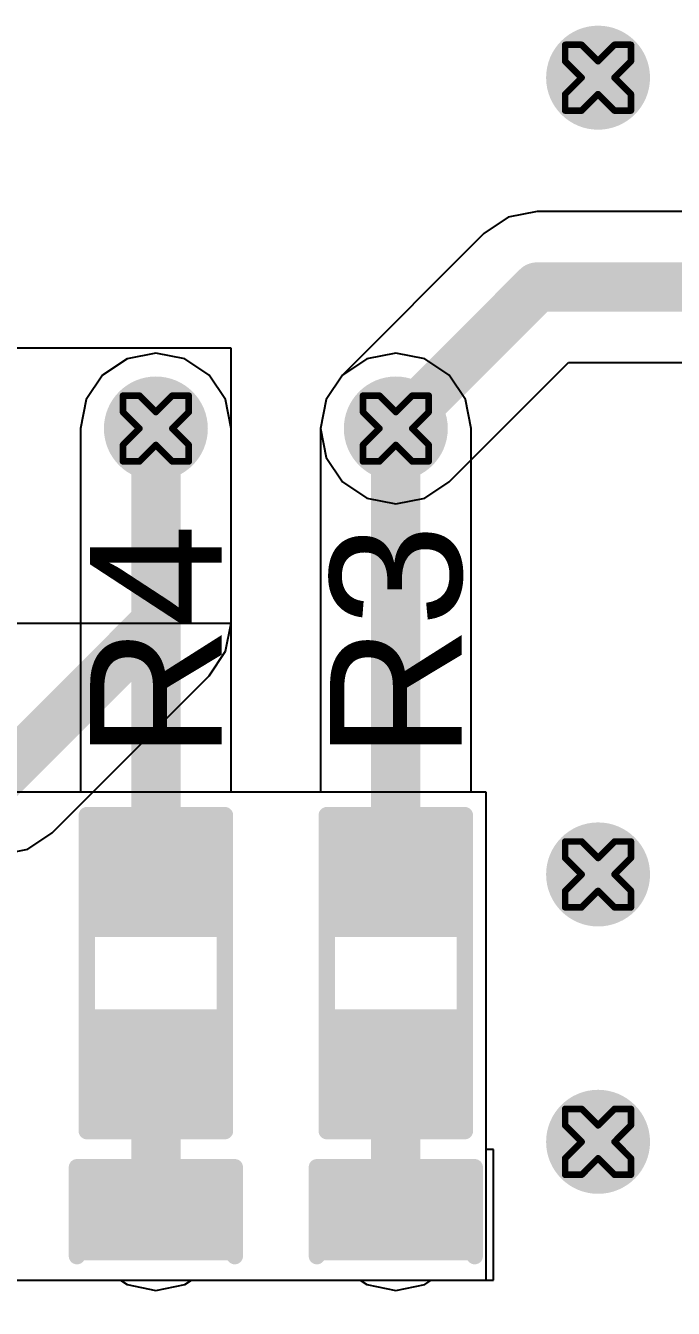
# Model space of a CAD drawing. Header units: inches. Extents: x -14 to 338, y 0 to 125.
# Drawn here: x 138.35 to 143.36, y 6.25 to 16.15 of the extents above; entities that cross this region are included whole.
import ezdxf

# ---------------------------------------------------------------- set-up
doc = ezdxf.new("R2010")
doc.units = ezdxf.units.IN
for name, color, linetype in [('Bottom Layer', 5, 'Continuous'), ('Bottom Solder', 6, 'Continuous'), ('Drill Drawing', 1, 'Continuous'), ('Top Layer', 1, 'Continuous'), ('Top Overlay', 2, 'Continuous'), ('Top Paste', 8, 'Continuous'), ('Top Solder', 216, 'Continuous'), ('Via Holes', 16, 'Continuous')]:
    doc.layers.add(name, color=color, linetype=linetype)
doc.styles.add('Arial', font='', dxfattribs={"height": 0.2})
doc.styles.get('Arial').set_extended_font_data('Arial')

# ---------------------------------------------------------------- blocks, each defined once
blk = doc.blocks.new('R___0603_9')
at = {"layer": 'Top Layer'}
for points in [[(-0.3809999999999999, 0.4445), (-0.3809999999999999, -0.4445), (-1.143, -0.4445), (-1.143, 0.4445)], [(1.143, 0.4445), (1.143, -0.4445), (0.3809999999999999, -0.4445), (0.3809999999999999, 0.4445)]]:
    blk.add_hatch(color=1, dxfattribs=at).paths.add_polyline_path(points)
at = {"layer": 'Top Paste'}
for points in [[(-0.3809999999999999, 0.4445), (-0.3809999999999999, -0.4445), (-1.143, -0.4445), (-1.143, 0.4445)], [(1.143, 0.4445), (1.143, -0.4445), (0.3809999999999999, -0.4445), (0.3809999999999999, 0.4445)]]:
    blk.add_hatch(color=8, dxfattribs=at).paths.add_polyline_path(points)
at = {"layer": 'Top Solder'}
for points in [[(-0.2794, 0.5460999999999999), (-0.2794, -0.5460999999999999), (-1.2446, -0.5460999999999999), (-1.2446, 0.5460999999999999)], [(1.2446, 0.5460999999999999), (1.2446, -0.5460999999999999), (0.2794, -0.5460999999999999), (0.2794, 0.5460999999999999)]]:
    blk.add_hatch(color=216, dxfattribs=at).paths.add_polyline_path(points)
at = {"layer": 'Top Overlay', "const_width": 0.127}
for points in [[(-1.2192, 0.5334), (-1.2192, -0.5334)], [(-1.2192, 0.5334), (1.2192, 0.5334)], [(1.2192, 0.5334), (1.2192, -0.5334)], [(-1.2192, -0.5334), (1.2192, -0.5334)]]:
    blk.add_lwpolyline(points, dxfattribs=at)
at = {"layer": 'Top Overlay', "const_width": 0.0635}
for points in [[(-1.25095, 0.5334, 1), (-1.18745, 0.5334, 1)], [(-1.25095, 0.5334, 1), (-1.18745, 0.5334, 1)], [(1.18745, 0.5334, 1), (1.25095, 0.5334, 1)], [(1.18745, 0.5334, 1), (1.25095, 0.5334, 1)], [(-1.25095, -0.5334, 1), (-1.18745, -0.5334, 1)], [(-1.25095, -0.5334, 1), (-1.18745, -0.5334, 1)], [(1.18745, -0.5334, 1), (1.25095, -0.5334, 1)], [(1.18745, -0.5334, 1), (1.25095, -0.5334, 1)]]:
    blk.add_lwpolyline(points, format="xyb", close=True, dxfattribs=at)
blk = doc.blocks.new('R___0603_10')
at = {"layer": 'Top Layer'}
for points in [[(-0.3809999999999999, 0.4445), (-0.3809999999999999, -0.4445), (-1.143, -0.4445), (-1.143, 0.4445)], [(1.143, 0.4445), (1.143, -0.4445), (0.3809999999999999, -0.4445), (0.3809999999999999, 0.4445)]]:
    blk.add_hatch(color=1, dxfattribs=at).paths.add_polyline_path(points)
at = {"layer": 'Top Paste'}
for points in [[(-0.3809999999999999, 0.4445), (-0.3809999999999999, -0.4445), (-1.143, -0.4445), (-1.143, 0.4445)], [(1.143, 0.4445), (1.143, -0.4445), (0.3809999999999999, -0.4445), (0.3809999999999999, 0.4445)]]:
    blk.add_hatch(color=8, dxfattribs=at).paths.add_polyline_path(points)
at = {"layer": 'Top Solder'}
for points in [[(-0.2794, 0.5460999999999999), (-0.2794, -0.5460999999999999), (-1.2446, -0.5460999999999999), (-1.2446, 0.5460999999999999)], [(1.2446, 0.5460999999999999), (1.2446, -0.5460999999999999), (0.2794, -0.5460999999999999), (0.2794, 0.5460999999999999)]]:
    blk.add_hatch(color=216, dxfattribs=at).paths.add_polyline_path(points)
at = {"layer": 'Top Overlay', "const_width": 0.127}
for points in [[(-1.2192, 0.5334), (-1.2192, -0.5334)], [(-1.2192, 0.5334), (1.2192, 0.5334)], [(1.2192, 0.5334), (1.2192, -0.5334)], [(-1.2192, -0.5334), (1.2192, -0.5334)]]:
    blk.add_lwpolyline(points, dxfattribs=at)
at = {"layer": 'Top Overlay', "const_width": 0.0635}
for points in [[(-1.25095, 0.5334, 1), (-1.18745, 0.5334, 1)], [(-1.25095, 0.5334, 1), (-1.18745, 0.5334, 1)], [(1.18745, 0.5334, 1), (1.25095, 0.5334, 1)], [(1.18745, 0.5334, 1), (1.25095, 0.5334, 1)], [(-1.25095, -0.5334, 1), (-1.18745, -0.5334, 1)], [(-1.25095, -0.5334, 1), (-1.18745, -0.5334, 1)], [(1.18745, -0.5334, 1), (1.25095, -0.5334, 1)], [(1.18745, -0.5334, 1), (1.25095, -0.5334, 1)]]:
    blk.add_lwpolyline(points, format="xyb", close=True, dxfattribs=at)
blk = doc.blocks.new('LED_0603_14')
at = {"layer": 'Top Layer'}
for points in [[(-0.999998, 0.5000002699999999), (-0.499999, 0.5000002699999999), (-0.499999, -0.5000002699999999), (-0.999998, -0.5000002699999999)], [(0.50000154, 0.5000002699999999), (1.00000054, 0.5000002699999999), (1.00000054, -0.5000002699999999), (0.50000154, -0.5000002699999999)]]:
    blk.add_hatch(color=1, dxfattribs=at).paths.add_polyline_path(points)
at = {"layer": 'Top Overlay'}
blk.add_hatch(color=2, dxfattribs=at).paths.add_polyline_path([(1.11760508, -0.66039746), (1.7526, -0.66039746), (1.7526, 0.66040254), (1.11760508, 0.66040254)])
at = {"layer": 'Top Paste'}
for points in [[(-0.999998, 0.5000002699999999), (-0.499999, 0.5000002699999999), (-0.499999, -0.5000002699999999), (-0.999998, -0.5000002699999999)], [(0.50000154, 0.5000002699999999), (1.00000054, 0.5000002699999999), (1.00000054, -0.5000002699999999), (0.50000154, -0.5000002699999999)]]:
    blk.add_hatch(color=8, dxfattribs=at).paths.add_polyline_path(points)
at = {"layer": 'Top Solder'}
for points in [[(-1.101598, 0.6016002699999999), (-0.398399, 0.6016002699999999), (-0.398399, -0.6016002699999999), (-1.101598, -0.6016002699999999)], [(0.39840154, 0.6016002699999999), (1.10160054, 0.6016002699999999), (1.10160054, -0.6016002699999999), (0.39840154, -0.6016002699999999)]]:
    blk.add_hatch(color=216, dxfattribs=at).paths.add_polyline_path(points)
at = {"layer": 'Top Overlay', "const_width": 0.127}
for points in [[(-1.1176, -0.6096), (-1.1176, 0.6096)], [(-0.4318, 0.6096), (-1.1176, 0.6096)], [(1.11760254, 0.6096), (0.4318, 0.6096)], [(1.11760254, -0.6096), (1.11760254, 0.6096)], [(-0.4318, -0.6096), (-1.1176, -0.6096)], [(1.11760254, -0.6096), (0.4318, -0.6096)]]:
    blk.add_lwpolyline(points, dxfattribs=at)
at = {"layer": 'Top Overlay', "const_width": 0.0635}
for points in [[(-1.14935, 0.6096, 1), (-1.08585, 0.6096, 1)], [(-1.14935, 0.6096, 1), (-1.08585, 0.6096, 1)], [(-0.46355, 0.6096, 1), (-0.40005, 0.6096, 1)], [(0.40005, 0.6096, 1), (0.46355, 0.6096, 1)], [(1.08585254, 0.6096, 1), (1.14935254, 0.6096, 1)], [(1.08585254, 0.6096, 1), (1.14935254, 0.6096, 1)], [(-1.14935, -0.6096, 1), (-1.08585, -0.6096, 1)], [(-1.14935, -0.6096, 1), (-1.08585, -0.6096, 1)], [(-0.46355, -0.6096, 1), (-0.40005, -0.6096, 1)], [(0.40005, -0.6096, 1), (0.46355, -0.6096, 1)], [(1.08585254, -0.6096, 1), (1.14935254, -0.6096, 1)], [(1.08585254, -0.6096, 1), (1.14935254, -0.6096, 1)]]:
    blk.add_lwpolyline(points, format="xyb", close=True, dxfattribs=at)
blk = doc.blocks.new('LED_0603_15')
at = {"layer": 'Top Layer'}
for points in [[(-0.999998, 0.5000002699999999), (-0.499999, 0.5000002699999999), (-0.499999, -0.5000002699999999), (-0.999998, -0.5000002699999999)], [(0.50000154, 0.5000002699999999), (1.00000054, 0.5000002699999999), (1.00000054, -0.5000002699999999), (0.50000154, -0.5000002699999999)]]:
    blk.add_hatch(color=1, dxfattribs=at).paths.add_polyline_path(points)
at = {"layer": 'Top Overlay'}
blk.add_hatch(color=2, dxfattribs=at).paths.add_polyline_path([(1.11761016, -0.66043302), (1.75260508, -0.66043302), (1.75260508, 0.6603669799999999), (1.11761016, 0.6603669799999999)])
at = {"layer": 'Top Paste'}
for points in [[(-0.999998, 0.5000002699999999), (-0.499999, 0.5000002699999999), (-0.499999, -0.5000002699999999), (-0.999998, -0.5000002699999999)], [(0.50000154, 0.5000002699999999), (1.00000054, 0.5000002699999999), (1.00000054, -0.5000002699999999), (0.50000154, -0.5000002699999999)]]:
    blk.add_hatch(color=8, dxfattribs=at).paths.add_polyline_path(points)
at = {"layer": 'Top Solder'}
for points in [[(-1.101598, 0.6016002699999999), (-0.398399, 0.6016002699999999), (-0.398399, -0.6016002699999999), (-1.101598, -0.6016002699999999)], [(0.39840154, 0.6016002699999999), (1.10160054, 0.6016002699999999), (1.10160054, -0.6016002699999999), (0.39840154, -0.6016002699999999)]]:
    blk.add_hatch(color=216, dxfattribs=at).paths.add_polyline_path(points)
at = {"layer": 'Top Overlay', "const_width": 0.127}
for points in [[(-1.1176, -0.6096), (-1.1176, 0.6096)], [(-0.4318, 0.6096), (-1.1176, 0.6096)], [(1.11760254, 0.6096), (0.4318, 0.6096)], [(1.11760254, -0.6096), (1.11760254, 0.6096)], [(-0.4318, -0.6096), (-1.1176, -0.6096)], [(1.11760254, -0.6096), (0.4318, -0.6096)]]:
    blk.add_lwpolyline(points, dxfattribs=at)
at = {"layer": 'Top Overlay', "const_width": 0.0635}
for points in [[(-1.14935, 0.6096, 1), (-1.08585, 0.6096, 1)], [(-1.14935, 0.6096, 1), (-1.08585, 0.6096, 1)], [(-0.46355, 0.6096, 1), (-0.40005, 0.6096, 1)], [(0.40005, 0.6096, 1), (0.46355, 0.6096, 1)], [(1.08585254, 0.6096, 1), (1.14935254, 0.6096, 1)], [(1.08585254, 0.6096, 1), (1.14935254, 0.6096, 1)], [(-1.14935, -0.6096, 1), (-1.08585, -0.6096, 1)], [(-1.14935, -0.6096, 1), (-1.08585, -0.6096, 1)], [(-0.46355, -0.6096, 1), (-0.40005, -0.6096, 1)], [(0.40005, -0.6096, 1), (0.46355, -0.6096, 1)], [(1.08585254, -0.6096, 1), (1.14935254, -0.6096, 1)], [(1.08585254, -0.6096, 1), (1.14935254, -0.6096, 1)]]:
    blk.add_lwpolyline(points, format="xyb", close=True, dxfattribs=at)

msp = doc.modelspace()

# ---------------------------------------------------------------- hatches: boundary and pattern name
at = {"layer": 'Bottom Layer'}
h = msp.add_hatch(color=5, dxfattribs=at)
edge = h.paths.add_edge_path()
edge.add_arc((142.77454554, 15.75316128), 0.2999994, 0, 360)
h = msp.add_hatch(color=5, dxfattribs=at)
edge = h.paths.add_edge_path()
edge.add_arc((139.35738194, 13.04486088), 0.2999994, 0, 360)
h = msp.add_hatch(color=5, dxfattribs=at)
edge = h.paths.add_edge_path()
edge.add_arc((141.21158194, 13.04486088), 0.2999994, 0, 360)
h = msp.add_hatch(color=5, dxfattribs=at)
edge = h.paths.add_edge_path()
edge.add_arc((142.77454554, 9.602452219999998), 0.2999994, 0, 360)
h = msp.add_hatch(color=5, dxfattribs=at)
edge = h.paths.add_edge_path()
edge.add_arc((142.77454554, 7.538351699999999), 0.2999994, 0, 360)
at = {"layer": 'Bottom Solder'}
h = msp.add_hatch(color=6, dxfattribs=at)
edge = h.paths.add_edge_path()
edge.add_arc((142.77454554, 15.75316128), 0.4015993999999999, 0, 360)
h = msp.add_hatch(color=6, dxfattribs=at)
edge = h.paths.add_edge_path()
edge.add_arc((139.35738194, 13.04486088), 0.4015993999999999, 0, 360)
h = msp.add_hatch(color=6, dxfattribs=at)
edge = h.paths.add_edge_path()
edge.add_arc((141.21158194, 13.04486088), 0.4015993999999999, 0, 360)
h = msp.add_hatch(color=6, dxfattribs=at)
edge = h.paths.add_edge_path()
edge.add_arc((142.77454554, 9.602452219999998), 0.4015993999999999, 0, 360)
h = msp.add_hatch(color=6, dxfattribs=at)
edge = h.paths.add_edge_path()
edge.add_arc((142.77454554, 7.538351699999999), 0.4015993999999999, 0, 360)
at = {"layer": 'Top Layer'}
h = msp.add_hatch(color=1, dxfattribs=at)
edge = h.paths.add_edge_path()
edge.add_arc((142.77454554, 15.75316128), 0.2999994, 0, 360)
h = msp.add_hatch(color=1, dxfattribs=at)
edge = h.paths.add_edge_path()
edge.add_arc((139.35738194, 13.04486088), 0.2999994, 0, 360)
h = msp.add_hatch(color=1, dxfattribs=at)
edge = h.paths.add_edge_path()
edge.add_arc((141.21158194, 13.04486088), 0.2999994, 0, 360)
h = msp.add_hatch(color=1, dxfattribs=at)
edge = h.paths.add_edge_path()
edge.add_arc((142.77454554, 9.602452219999998), 0.2999994, 0, 360)
h = msp.add_hatch(color=1, dxfattribs=at)
edge = h.paths.add_edge_path()
edge.add_arc((142.77454554, 7.538351699999999), 0.2999994, 0, 360)
at = {"layer": 'Top Solder'}
h = msp.add_hatch(color=216, dxfattribs=at)
edge = h.paths.add_edge_path()
edge.add_arc((142.77454554, 15.75316128), 0.4015993999999999, 0, 360)
h = msp.add_hatch(color=216, dxfattribs=at)
edge = h.paths.add_edge_path()
edge.add_arc((139.35738194, 13.04486088), 0.4015993999999999, 0, 360)
h = msp.add_hatch(color=216, dxfattribs=at)
edge = h.paths.add_edge_path()
edge.add_arc((141.21158194, 13.04486088), 0.4015993999999999, 0, 360)
h = msp.add_hatch(color=216, dxfattribs=at)
edge = h.paths.add_edge_path()
edge.add_arc((142.77454554, 9.602452219999998), 0.4015993999999999, 0, 360)
h = msp.add_hatch(color=216, dxfattribs=at)
edge = h.paths.add_edge_path()
edge.add_arc((142.77454554, 7.538351699999999), 0.4015993999999999, 0, 360)
at = {"layer": 'Via Holes'}
h = msp.add_hatch(color=7, dxfattribs=at)
edge = h.paths.add_edge_path()
edge.add_arc((142.77454554, 15.75316128), 0.1499997, 0, 360)
h = msp.add_hatch(color=7, dxfattribs=at)
edge = h.paths.add_edge_path()
edge.add_arc((139.35738194, 13.04486088), 0.1499997, 0, 360)
h = msp.add_hatch(color=7, dxfattribs=at)
edge = h.paths.add_edge_path()
edge.add_arc((141.21158194, 13.04486088), 0.1499997, 0, 360)
h = msp.add_hatch(color=7, dxfattribs=at)
edge = h.paths.add_edge_path()
edge.add_arc((142.77454554, 9.602452219999998), 0.1499997, 0, 360)
h = msp.add_hatch(color=7, dxfattribs=at)
edge = h.paths.add_edge_path()
edge.add_arc((142.77454554, 7.538351699999999), 0.1499997, 0, 360)

# ---------------------------------------------------------------- linework, layer by layer
at = {"layer": 'Bottom Layer'}
for p, q in [((142.0807928, 14.67540118), (141.8917533, 14.54908952)), ((142.30378194, 14.7197572), (142.0807928, 14.67540118)), ((154.9732867, 14.7197572), (142.30378194, 14.7197572)), ((141.8917533, 14.54908952), (140.7995533, 13.45688952)), ((139.94007826, 13.6652), (131.96732306, 13.6652)), ((139.94007826, 13.6652), (136.23167826, 13.6652)), ((139.94007826, 11.54243564), (139.94007826, 13.6652)), ((139.94007826, 11.54243564), (139.94007826, 13.6652)), ((141.62361058, 12.63283224), (142.5451429, 13.55436456)), ((142.5451429, 13.55436456), (155.21464766, 13.55436456)), ((140.7995533, 13.45688952), (140.67324164, 13.26784748)), ((140.67324164, 13.26784748), (140.62888562, 13.04486088)), ((140.62888562, 13.04486088), (140.67324164, 12.82187428)), ((140.67324164, 12.82187428), (140.7995533, 12.63283224)), ((140.7995533, 12.63283224), (140.98859534, 12.50652058)), ((141.43456854, 12.50652058), (141.62361058, 12.63283224)), ((140.98859534, 12.50652058), (141.21158194, 12.46216456)), ((141.21158194, 12.46216456), (141.43456854, 12.50652058)), ((131.96732306, 11.54243564), (139.94007826, 11.54243564)), ((139.89572478, 11.32582952), (139.93880826, 11.54243564)), ((139.93880826, 11.54243564), (139.94007826, 11.54243564)), ((139.76941058, 11.13678748), (139.89572478, 11.32582952)), ((138.55616434, 9.923541239999999), (139.76941058, 11.13678748)), ((138.36712484, 9.79722958), (138.55616434, 9.923541239999999)), ((138.1441357, 9.75287356), (138.36712484, 9.79722958))]:
    msp.add_line(p, q, dxfattribs=at)
at = {"layer": 'Bottom Layer', "const_width": 0.3809999999999999}
for points in [[(141.21158194, 13.04486088), (142.30378194, 14.13706088)], [(142.30378194, 14.13706088), (155.21464766, 14.13706088)], [(139.35738194, 11.54881612), (139.35738194, 13.04486088)], [(138.1441357, 10.33556988), (139.35738194, 11.54881612)]]:
    msp.add_lwpolyline(points, dxfattribs=at)
at = {"layer": 'Bottom Layer', "const_width": 0.1905}
for points in [[(142.20853194, 14.13706088, 1), (142.39903194, 14.13706088, 1)], [(142.20853194, 14.13706088, 1), (142.39903194, 14.13706088, 1)], [(139.26213194, 13.04486088, 1), (139.45263194, 13.04486088, 1)], [(141.11633194, 13.04486088, 1), (141.30683194, 13.04486088, 1)], [(139.26213194, 11.54881612, 1), (139.45263194, 11.54881612, 1)], [(139.26213194, 11.54881612, 1), (139.45263194, 11.54881612, 1)]]:
    msp.add_lwpolyline(points, format="xyb", close=True, dxfattribs=at)
at = {"layer": 'Drill Drawing', "const_width": 0.0508}
for points in [[(142.52054554, 15.88016128), (142.52054554, 16.00716128)], [(142.52054554, 16.00716128), (142.64754554, 16.00716128)], [(142.64754554, 16.00716128), (142.77454554, 15.88016128)], [(142.77454554, 15.88016128), (142.90154554, 16.00716128)], [(142.90154554, 16.00716128), (143.02854554, 16.00716128)], [(143.02854554, 15.88016128), (143.02854554, 16.00716128)], [(142.52054554, 15.88016128), (142.64754554, 15.75316128)], [(142.90154554, 15.75316128), (143.02854554, 15.88016128)], [(142.52054554, 15.62616128), (142.64754554, 15.75316128)], [(142.90154554, 15.75316128), (143.02854554, 15.62616128)], [(142.52054554, 15.49916128), (142.52054554, 15.62616128)], [(142.64754554, 15.49916128), (142.77454554, 15.62616128)], [(142.77454554, 15.62616128), (142.90154554, 15.49916128)], [(143.02854554, 15.49916128), (143.02854554, 15.62616128)], [(142.52054554, 15.49916128), (142.64754554, 15.49916128)], [(142.90154554, 15.49916128), (143.02854554, 15.49916128)], [(139.10338194, 13.17186088), (139.10338194, 13.29886088)], [(139.10338194, 13.29886088), (139.23038194, 13.29886088)], [(139.23038194, 13.29886088), (139.35738194, 13.17186088)], [(139.35738194, 13.17186088), (139.48438194, 13.29886088)], [(139.48438194, 13.29886088), (139.61138194, 13.29886088)], [(139.61138194, 13.17186088), (139.61138194, 13.29886088)], [(140.95758194, 13.17186088), (140.95758194, 13.29886088)], [(140.95758194, 13.29886088), (141.08458194, 13.29886088)], [(141.08458194, 13.29886088), (141.21158194, 13.17186088)], [(141.21158194, 13.17186088), (141.33858194, 13.29886088)], [(141.33858194, 13.29886088), (141.46558194, 13.29886088)], [(141.46558194, 13.17186088), (141.46558194, 13.29886088)], [(139.10338194, 13.17186088), (139.23038194, 13.04486088)], [(139.48438194, 13.04486088), (139.61138194, 13.17186088)], [(140.95758194, 13.17186088), (141.08458194, 13.04486088)], [(141.33858194, 13.04486088), (141.46558194, 13.17186088)], [(139.10338194, 12.91786088), (139.23038194, 13.04486088)], [(139.48438194, 13.04486088), (139.61138194, 12.91786088)], [(140.95758194, 12.91786088), (141.08458194, 13.04486088)], [(141.33858194, 13.04486088), (141.46558194, 12.91786088)], [(139.10338194, 12.79086088), (139.10338194, 12.91786088)], [(139.23038194, 12.79086088), (139.35738194, 12.91786088)], [(139.35738194, 12.91786088), (139.48438194, 12.79086088)], [(139.61138194, 12.79086088), (139.61138194, 12.91786088)], [(140.95758194, 12.79086088), (140.95758194, 12.91786088)], [(141.08458194, 12.79086088), (141.21158194, 12.91786088)], [(141.21158194, 12.91786088), (141.33858194, 12.79086088)], [(141.46558194, 12.79086088), (141.46558194, 12.91786088)], [(139.10338194, 12.79086088), (139.23038194, 12.79086088)], [(139.48438194, 12.79086088), (139.61138194, 12.79086088)], [(140.95758194, 12.79086088), (141.08458194, 12.79086088)], [(141.33858194, 12.79086088), (141.46558194, 12.79086088)], [(142.52054554, 9.729452219999999), (142.52054554, 9.85645222)], [(142.52054554, 9.85645222), (142.64754554, 9.85645222)], [(142.64754554, 9.85645222), (142.77454554, 9.729452219999999)], [(142.77454554, 9.729452219999999), (142.90154554, 9.85645222)], [(142.90154554, 9.85645222), (143.02854554, 9.85645222)], [(143.02854554, 9.729452219999999), (143.02854554, 9.85645222)], [(142.52054554, 9.729452219999999), (142.64754554, 9.602452219999998)], [(142.90154554, 9.602452219999998), (143.02854554, 9.729452219999999)], [(142.52054554, 9.47545222), (142.64754554, 9.602452219999998)], [(142.90154554, 9.602452219999998), (143.02854554, 9.47545222)], [(142.52054554, 9.34845222), (142.52054554, 9.47545222)], [(142.64754554, 9.34845222), (142.77454554, 9.47545222)], [(142.77454554, 9.47545222), (142.90154554, 9.34845222)], [(143.02854554, 9.34845222), (143.02854554, 9.47545222)], [(142.52054554, 9.34845222), (142.64754554, 9.34845222)], [(142.90154554, 9.34845222), (143.02854554, 9.34845222)], [(142.52054554, 7.6653517), (142.52054554, 7.792351699999999)], [(142.52054554, 7.792351699999999), (142.64754554, 7.792351699999999)], [(142.64754554, 7.792351699999999), (142.77454554, 7.6653517)], [(142.77454554, 7.6653517), (142.90154554, 7.792351699999999)], [(142.90154554, 7.792351699999999), (143.02854554, 7.792351699999999)], [(143.02854554, 7.6653517), (143.02854554, 7.792351699999999)], [(142.52054554, 7.6653517), (142.64754554, 7.538351699999999)], [(142.90154554, 7.538351699999999), (143.02854554, 7.6653517)], [(142.52054554, 7.411351699999999), (142.64754554, 7.538351699999999)], [(142.90154554, 7.538351699999999), (143.02854554, 7.411351699999999)], [(142.52054554, 7.2843517), (142.52054554, 7.411351699999999)], [(142.64754554, 7.2843517), (142.77454554, 7.411351699999999)], [(142.77454554, 7.411351699999999), (142.90154554, 7.2843517)], [(143.02854554, 7.2843517), (143.02854554, 7.411351699999999)], [(142.52054554, 7.2843517), (142.64754554, 7.2843517)], [(142.90154554, 7.2843517), (143.02854554, 7.2843517)]]:
    msp.add_lwpolyline(points, dxfattribs=at)
at = {"layer": 'Drill Drawing', "const_width": 0.0254}
for points in [[(142.50784554, 16.00716128, 1), (142.53324554, 16.00716128, 1)], [(142.50784554, 16.00716128, 1), (142.53324554, 16.00716128, 1)], [(142.63484554, 16.00716128, 1), (142.66024554, 16.00716128, 1)], [(142.63484554, 16.00716128, 1), (142.66024554, 16.00716128, 1)], [(142.88884554, 16.00716128, 1), (142.91424554, 16.00716128, 1)], [(142.88884554, 16.00716128, 1), (142.91424554, 16.00716128, 1)], [(143.01584554, 16.00716128, 1), (143.04124554, 16.00716128, 1)], [(143.01584554, 16.00716128, 1), (143.04124554, 16.00716128, 1)], [(142.50784554, 15.88016128, 1), (142.53324554, 15.88016128, 1)], [(142.50784554, 15.88016128, 1), (142.53324554, 15.88016128, 1)], [(142.76184554, 15.88016128, 1), (142.78724554, 15.88016128, 1)], [(142.76184554, 15.88016128, 1), (142.78724554, 15.88016128, 1)], [(143.01584554, 15.88016128, 1), (143.04124554, 15.88016128, 1)], [(143.01584554, 15.88016128, 1), (143.04124554, 15.88016128, 1)], [(142.63484554, 15.75316128, 1), (142.66024554, 15.75316128, 1)], [(142.63484554, 15.75316128, 1), (142.66024554, 15.75316128, 1)], [(142.88884554, 15.75316128, 1), (142.91424554, 15.75316128, 1)], [(142.88884554, 15.75316128, 1), (142.91424554, 15.75316128, 1)], [(142.50784554, 15.62616128, 1), (142.53324554, 15.62616128, 1)], [(142.50784554, 15.62616128, 1), (142.53324554, 15.62616128, 1)], [(142.76184554, 15.62616128, 1), (142.78724554, 15.62616128, 1)], [(142.76184554, 15.62616128, 1), (142.78724554, 15.62616128, 1)], [(143.01584554, 15.62616128, 1), (143.04124554, 15.62616128, 1)], [(143.01584554, 15.62616128, 1), (143.04124554, 15.62616128, 1)], [(142.50784554, 15.49916128, 1), (142.53324554, 15.49916128, 1)], [(142.50784554, 15.49916128, 1), (142.53324554, 15.49916128, 1)], [(142.63484554, 15.49916128, 1), (142.66024554, 15.49916128, 1)], [(142.63484554, 15.49916128, 1), (142.66024554, 15.49916128, 1)], [(142.88884554, 15.49916128, 1), (142.91424554, 15.49916128, 1)], [(142.88884554, 15.49916128, 1), (142.91424554, 15.49916128, 1)], [(143.01584554, 15.49916128, 1), (143.04124554, 15.49916128, 1)], [(143.01584554, 15.49916128, 1), (143.04124554, 15.49916128, 1)], [(139.09068194, 13.29886088, 1), (139.11608194, 13.29886088, 1)], [(139.09068194, 13.29886088, 1), (139.11608194, 13.29886088, 1)], [(139.21768194, 13.29886088, 1), (139.24308194, 13.29886088, 1)], [(139.21768194, 13.29886088, 1), (139.24308194, 13.29886088, 1)], [(139.47168194, 13.29886088, 1), (139.49708194, 13.29886088, 1)], [(139.47168194, 13.29886088, 1), (139.49708194, 13.29886088, 1)], [(139.59868194, 13.29886088, 1), (139.62408194, 13.29886088, 1)], [(139.59868194, 13.29886088, 1), (139.62408194, 13.29886088, 1)], [(140.94488194, 13.29886088, 1), (140.97028194, 13.29886088, 1)], [(140.94488194, 13.29886088, 1), (140.97028194, 13.29886088, 1)], [(141.07188194, 13.29886088, 1), (141.09728194, 13.29886088, 1)], [(141.07188194, 13.29886088, 1), (141.09728194, 13.29886088, 1)], [(141.32588194, 13.29886088, 1), (141.35128194, 13.29886088, 1)], [(141.32588194, 13.29886088, 1), (141.35128194, 13.29886088, 1)], [(141.45288194, 13.29886088, 1), (141.47828194, 13.29886088, 1)], [(141.45288194, 13.29886088, 1), (141.47828194, 13.29886088, 1)], [(139.09068194, 13.17186088, 1), (139.11608194, 13.17186088, 1)], [(139.09068194, 13.17186088, 1), (139.11608194, 13.17186088, 1)], [(139.34468194, 13.17186088, 1), (139.37008194, 13.17186088, 1)], [(139.34468194, 13.17186088, 1), (139.37008194, 13.17186088, 1)], [(139.59868194, 13.17186088, 1), (139.62408194, 13.17186088, 1)], [(139.59868194, 13.17186088, 1), (139.62408194, 13.17186088, 1)], [(140.94488194, 13.17186088, 1), (140.97028194, 13.17186088, 1)], [(140.94488194, 13.17186088, 1), (140.97028194, 13.17186088, 1)], [(141.19888194, 13.17186088, 1), (141.22428194, 13.17186088, 1)], [(141.19888194, 13.17186088, 1), (141.22428194, 13.17186088, 1)], [(141.45288194, 13.17186088, 1), (141.47828194, 13.17186088, 1)], [(141.45288194, 13.17186088, 1), (141.47828194, 13.17186088, 1)], [(139.21768194, 13.04486088, 1), (139.24308194, 13.04486088, 1)], [(139.21768194, 13.04486088, 1), (139.24308194, 13.04486088, 1)], [(139.47168194, 13.04486088, 1), (139.49708194, 13.04486088, 1)], [(139.47168194, 13.04486088, 1), (139.49708194, 13.04486088, 1)], [(141.07188194, 13.04486088, 1), (141.09728194, 13.04486088, 1)], [(141.07188194, 13.04486088, 1), (141.09728194, 13.04486088, 1)], [(141.32588194, 13.04486088, 1), (141.35128194, 13.04486088, 1)], [(141.32588194, 13.04486088, 1), (141.35128194, 13.04486088, 1)], [(139.09068194, 12.91786088, 1), (139.11608194, 12.91786088, 1)], [(139.09068194, 12.91786088, 1), (139.11608194, 12.91786088, 1)], [(139.34468194, 12.91786088, 1), (139.37008194, 12.91786088, 1)], [(139.34468194, 12.91786088, 1), (139.37008194, 12.91786088, 1)], [(139.59868194, 12.91786088, 1), (139.62408194, 12.91786088, 1)], [(139.59868194, 12.91786088, 1), (139.62408194, 12.91786088, 1)], [(140.94488194, 12.91786088, 1), (140.97028194, 12.91786088, 1)], [(140.94488194, 12.91786088, 1), (140.97028194, 12.91786088, 1)], [(141.19888194, 12.91786088, 1), (141.22428194, 12.91786088, 1)], [(141.19888194, 12.91786088, 1), (141.22428194, 12.91786088, 1)], [(141.45288194, 12.91786088, 1), (141.47828194, 12.91786088, 1)], [(141.45288194, 12.91786088, 1), (141.47828194, 12.91786088, 1)], [(139.09068194, 12.79086088, 1), (139.11608194, 12.79086088, 1)], [(139.09068194, 12.79086088, 1), (139.11608194, 12.79086088, 1)], [(139.21768194, 12.79086088, 1), (139.24308194, 12.79086088, 1)], [(139.21768194, 12.79086088, 1), (139.24308194, 12.79086088, 1)], [(139.47168194, 12.79086088, 1), (139.49708194, 12.79086088, 1)], [(139.47168194, 12.79086088, 1), (139.49708194, 12.79086088, 1)], [(139.59868194, 12.79086088, 1), (139.62408194, 12.79086088, 1)], [(139.59868194, 12.79086088, 1), (139.62408194, 12.79086088, 1)], [(140.94488194, 12.79086088, 1), (140.97028194, 12.79086088, 1)], [(140.94488194, 12.79086088, 1), (140.97028194, 12.79086088, 1)], [(141.07188194, 12.79086088, 1), (141.09728194, 12.79086088, 1)], [(141.07188194, 12.79086088, 1), (141.09728194, 12.79086088, 1)], [(141.32588194, 12.79086088, 1), (141.35128194, 12.79086088, 1)], [(141.32588194, 12.79086088, 1), (141.35128194, 12.79086088, 1)], [(141.45288194, 12.79086088, 1), (141.47828194, 12.79086088, 1)], [(141.45288194, 12.79086088, 1), (141.47828194, 12.79086088, 1)], [(142.50784554, 9.85645222, 1), (142.53324554, 9.85645222, 1)], [(142.50784554, 9.85645222, 1), (142.53324554, 9.85645222, 1)], [(142.63484554, 9.85645222, 1), (142.66024554, 9.85645222, 1)], [(142.63484554, 9.85645222, 1), (142.66024554, 9.85645222, 1)], [(142.88884554, 9.85645222, 1), (142.91424554, 9.85645222, 1)], [(142.88884554, 9.85645222, 1), (142.91424554, 9.85645222, 1)], [(143.01584554, 9.85645222, 1), (143.04124554, 9.85645222, 1)], [(143.01584554, 9.85645222, 1), (143.04124554, 9.85645222, 1)], [(142.50784554, 9.729452219999999, 1), (142.53324554, 9.729452219999999, 1)], [(142.50784554, 9.729452219999999, 1), (142.53324554, 9.729452219999999, 1)], [(142.76184554, 9.729452219999999, 1), (142.78724554, 9.729452219999999, 1)], [(142.76184554, 9.729452219999999, 1), (142.78724554, 9.729452219999999, 1)], [(143.01584554, 9.729452219999999, 1), (143.04124554, 9.729452219999999, 1)], [(143.01584554, 9.729452219999999, 1), (143.04124554, 9.729452219999999, 1)], [(142.63484554, 9.602452219999998, 1), (142.66024554, 9.602452219999998, 1)], [(142.63484554, 9.602452219999998, 1), (142.66024554, 9.602452219999998, 1)], [(142.88884554, 9.602452219999998, 1), (142.91424554, 9.602452219999998, 1)], [(142.88884554, 9.602452219999998, 1), (142.91424554, 9.602452219999998, 1)], [(142.50784554, 9.47545222, 1), (142.53324554, 9.47545222, 1)], [(142.50784554, 9.47545222, 1), (142.53324554, 9.47545222, 1)], [(142.76184554, 9.47545222, 1), (142.78724554, 9.47545222, 1)], [(142.76184554, 9.47545222, 1), (142.78724554, 9.47545222, 1)], [(143.01584554, 9.47545222, 1), (143.04124554, 9.47545222, 1)], [(143.01584554, 9.47545222, 1), (143.04124554, 9.47545222, 1)], [(142.50784554, 9.34845222, 1), (142.53324554, 9.34845222, 1)], [(142.50784554, 9.34845222, 1), (142.53324554, 9.34845222, 1)], [(142.63484554, 9.34845222, 1), (142.66024554, 9.34845222, 1)], [(142.63484554, 9.34845222, 1), (142.66024554, 9.34845222, 1)], [(142.88884554, 9.34845222, 1), (142.91424554, 9.34845222, 1)], [(142.88884554, 9.34845222, 1), (142.91424554, 9.34845222, 1)], [(143.01584554, 9.34845222, 1), (143.04124554, 9.34845222, 1)], [(143.01584554, 9.34845222, 1), (143.04124554, 9.34845222, 1)], [(142.50784554, 7.792351699999999, 1), (142.53324554, 7.792351699999999, 1)], [(142.50784554, 7.792351699999999, 1), (142.53324554, 7.792351699999999, 1)], [(142.63484554, 7.792351699999999, 1), (142.66024554, 7.792351699999999, 1)], [(142.63484554, 7.792351699999999, 1), (142.66024554, 7.792351699999999, 1)], [(142.88884554, 7.792351699999999, 1), (142.91424554, 7.792351699999999, 1)], [(142.88884554, 7.792351699999999, 1), (142.91424554, 7.792351699999999, 1)], [(143.01584554, 7.792351699999999, 1), (143.04124554, 7.792351699999999, 1)], [(143.01584554, 7.792351699999999, 1), (143.04124554, 7.792351699999999, 1)], [(142.50784554, 7.6653517, 1), (142.53324554, 7.6653517, 1)], [(142.50784554, 7.6653517, 1), (142.53324554, 7.6653517, 1)], [(142.76184554, 7.6653517, 1), (142.78724554, 7.6653517, 1)], [(142.76184554, 7.6653517, 1), (142.78724554, 7.6653517, 1)], [(143.01584554, 7.6653517, 1), (143.04124554, 7.6653517, 1)], [(143.01584554, 7.6653517, 1), (143.04124554, 7.6653517, 1)], [(142.63484554, 7.538351699999999, 1), (142.66024554, 7.538351699999999, 1)], [(142.63484554, 7.538351699999999, 1), (142.66024554, 7.538351699999999, 1)], [(142.88884554, 7.538351699999999, 1), (142.91424554, 7.538351699999999, 1)], [(142.88884554, 7.538351699999999, 1), (142.91424554, 7.538351699999999, 1)], [(142.50784554, 7.411351699999999, 1), (142.53324554, 7.411351699999999, 1)], [(142.50784554, 7.411351699999999, 1), (142.53324554, 7.411351699999999, 1)], [(142.76184554, 7.411351699999999, 1), (142.78724554, 7.411351699999999, 1)], [(142.76184554, 7.411351699999999, 1), (142.78724554, 7.411351699999999, 1)], [(143.01584554, 7.411351699999999, 1), (143.04124554, 7.411351699999999, 1)], [(143.01584554, 7.411351699999999, 1), (143.04124554, 7.411351699999999, 1)], [(142.50784554, 7.2843517, 1), (142.53324554, 7.2843517, 1)], [(142.50784554, 7.2843517, 1), (142.53324554, 7.2843517, 1)], [(142.63484554, 7.2843517, 1), (142.66024554, 7.2843517, 1)], [(142.63484554, 7.2843517, 1), (142.66024554, 7.2843517, 1)], [(142.88884554, 7.2843517, 1), (142.91424554, 7.2843517, 1)], [(142.88884554, 7.2843517, 1), (142.91424554, 7.2843517, 1)], [(143.01584554, 7.2843517, 1), (143.04124554, 7.2843517, 1)], [(143.01584554, 7.2843517, 1), (143.04124554, 7.2843517, 1)]]:
    msp.add_lwpolyline(points, format="xyb", close=True, dxfattribs=at)
at = {"layer": 'Top Layer'}
for p, q in [((139.1343928, 13.58320118), (138.9453533, 13.45688952)), ((139.35738194, 13.6275572), (139.1343928, 13.58320118)), ((139.58037108, 13.58320118), (139.35738194, 13.6275572)), ((139.76941058, 13.45688952), (139.58037108, 13.58320118)), ((140.9885928, 13.58320118), (140.7995533, 13.45688952)), ((141.21158194, 13.6275572), (140.9885928, 13.58320118)), ((141.43457108, 13.58320118), (141.21158194, 13.6275572)), ((141.62361058, 13.45688952), (141.43457108, 13.58320118)), ((138.9453533, 13.45688952), (138.81904164, 13.26785002)), ((139.89572224, 13.26785002), (139.76941058, 13.45688952)), ((140.7995533, 13.45688952), (140.67324164, 13.26785002)), ((141.74992224, 13.26785002), (141.62361058, 13.45688952)), ((138.81904164, 13.26785002), (138.77468562, 13.04486088)), ((139.94007826, 13.04486088), (139.89572224, 13.26785002)), ((140.67324164, 13.26785002), (140.62888562, 13.04486088)), ((141.79427826, 13.04486088), (141.74992224, 13.26785002)), ((138.77468562, 13.04486088), (138.77468562, 10.23745222)), ((139.94007826, 10.23745222), (139.94007826, 13.04486088)), ((140.62888562, 13.04486088), (140.62888562, 10.23745222)), ((141.79427826, 10.23745222), (141.79427826, 13.04486088)), ((141.91008194, 10.23745222), (134.95048194, 10.23745222)), ((138.77468562, 10.23745222), (138.08587826, 10.23745222)), ((140.62888562, 10.23745222), (139.94007826, 10.23745222)), ((141.91008194, 10.23745222), (141.79427826, 10.23745222)), ((141.91008194, 6.470251220000001), (141.91008194, 10.23745222)), ((141.91008194, 8.713452219999999), (141.91008194, 10.23745222)), ((141.91008194, 7.47825022), (141.91008194, 8.713452219999999)), ((141.96558094, 7.47825022), (141.91008194, 7.47825022)), ((141.96558094, 6.470251220000001), (141.96558094, 7.47825022)), ((134.95048194, 6.470251220000001), (141.91008194, 6.470251220000001)), ((137.77756544, 6.470251220000001), (139.08299844, 6.470251220000001)), ((139.08299844, 6.470251220000001), (139.1343928, 6.43591042)), ((139.58037108, 6.43591042), (139.63176544, 6.470251220000001)), ((139.63176544, 6.470251220000001), (140.93719844, 6.470251220000001)), ((140.93719844, 6.470251220000001), (140.9885928, 6.43591042)), ((141.43457108, 6.43591042), (141.48596544, 6.470251220000001)), ((141.48596544, 6.470251220000001), (141.96558094, 6.470251220000001)), ((139.1343928, 6.43591042), (139.35738194, 6.3915544)), ((139.35738194, 6.3915544), (139.58037108, 6.43591042)), ((140.9885928, 6.43591042), (141.21158194, 6.3915544)), ((141.21158194, 6.3915544), (141.43457108, 6.43591042))]:
    msp.add_line(p, q, dxfattribs=at)
at = {"layer": 'Top Layer', "const_width": 0.3809999999999999}
for points in [[(139.35738194, 9.602452219999998), (139.35738194, 13.04486088)], [(141.21158194, 9.602452219999998), (141.21158194, 13.04486088)], [(139.35738194, 6.97425072), (139.35738194, 8.078452219999999)], [(141.21158194, 6.97425072), (141.21158194, 8.078452219999999)]]:
    msp.add_lwpolyline(points, dxfattribs=at)
at = {"layer": 'Top Layer', "const_width": 0.1905}
for points in [[(139.26213194, 13.04486088, 1), (139.45263194, 13.04486088, 1)], [(141.11633194, 13.04486088, 1), (141.30683194, 13.04486088, 1)], [(139.26213194, 9.602452219999998, 1), (139.45263194, 9.602452219999998, 1)], [(141.11633194, 9.602452219999998, 1), (141.30683194, 9.602452219999998, 1)], [(139.26213194, 8.078452219999999, 1), (139.45263194, 8.078452219999999, 1)], [(141.11633194, 8.078452219999999, 1), (141.30683194, 8.078452219999999, 1)], [(139.26213194, 6.97425072, 1), (139.45263194, 6.97425072, 1)], [(141.11633194, 6.97425072, 1), (141.30683194, 6.97425072, 1)]]:
    msp.add_lwpolyline(points, format="xyb", close=True, dxfattribs=at)

# ---------------------------------------------------------------- block references
for name, p, rotation in [('R___0603_9', (139.35738194, 8.84045222), 90), ('R___0603_10', (141.21158194, 8.84045222), 90), ('LED_0603_14', (139.35738194, 6.224252219999999), 270), ('LED_0603_15', (141.21158194, 6.224252219999999), 270)]:
    msp.add_blockref(name, p, dxfattribs=dict(rotation=rotation))

# ---------------------------------------------------------------- texts
at = {"layer": 'Top Overlay', "style": 'Arial'}
for s, p in [('R4', (139.86521684, 10.49125918)), ('R3', (141.71941684, 10.49125918))]:
    msp.add_text(s, height=1.016, rotation=90, dxfattribs=at).set_placement(p)

doc.saveas('drawing.dxf')
